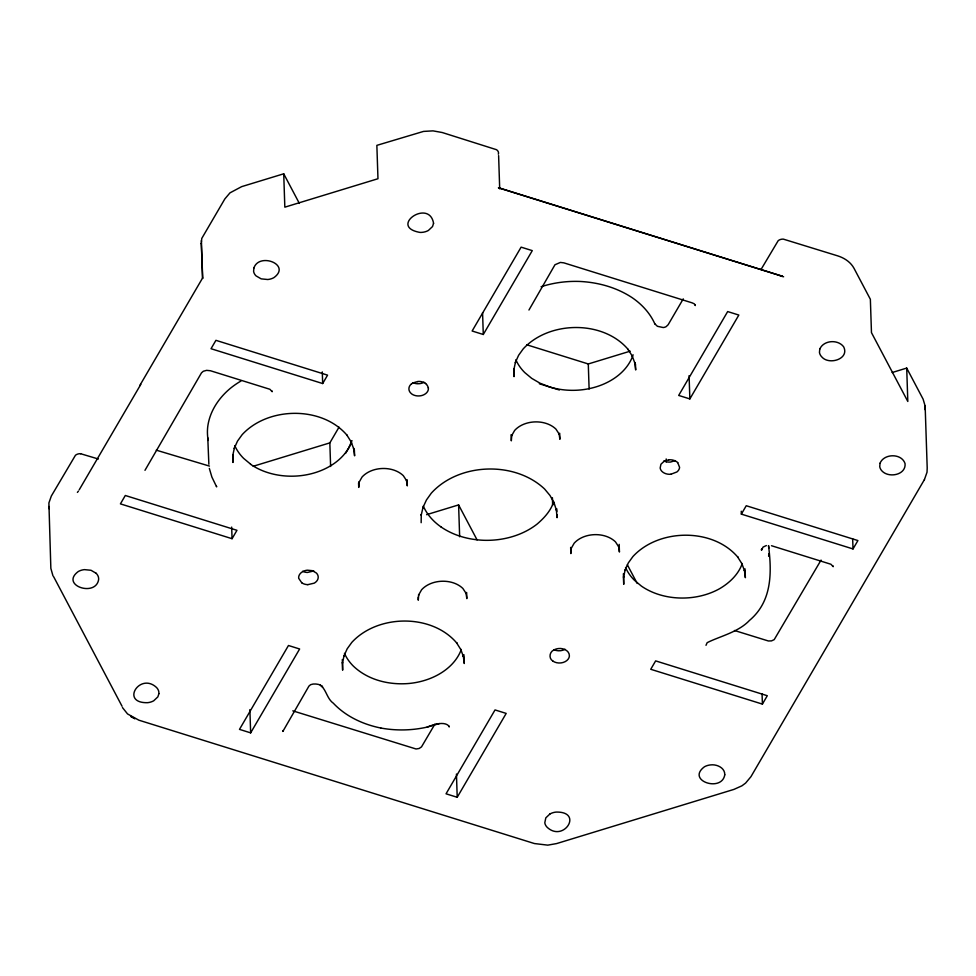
<?xml version="1.0" encoding="UTF-8"?>
<svg xmlns="http://www.w3.org/2000/svg" width="976" height="976" viewBox="0 0 976 976"><rect width="100%" height="100%" fill="white"/><g stroke="black" fill="none" stroke-linecap="round" stroke-linejoin="round"><path stroke-width="1.46" d="M421.156 522.697L421.266 514.547L421.193 515.23L423.072 507.154M52.997 575.95L50.85 568.374L48.898 502.945L51.325 496.04L75.433 455.292A6.185 4.599 -1.9 0 1 80.63 453.706M925.053 409.639L925.15 406.077L923.113 399.16L906.704 368.086L892.149 372.527M234.411 447.825L232.776 455.475L232.849 454.767L232.959 462.465L232.776 456.39M344.089 655.53L342.454 663.168L342.527 662.472L342.637 670.17L342.308 659.532M515.511 361.998L513.876 369.636L513.937 368.94L514.047 376.638L513.864 370.563M625.189 569.703L623.542 577.341L623.615 576.645L623.725 584.343L623.396 573.705M498.333 154.196L498.504 153.5A6.185 4.599 -1.9 0 0 496.491 149.694L442.25 132.529L433.015 130.869L423.511 131.418L376.858 145.363L377.968 178.73L284.833 207.168L283.723 173.801L241.67 186.636L229.982 192.858L224.846 198.921L201.751 238.461L201.349 243.634M553.599 502.018C550.708 510.899 544.218 517.939 537.288 523.929A68.015 50.63 -1.9 0 1 483.706 540.289C468.626 539.691 453.633 535.58 441.091 527.003M351.994 440.627L348.603 448.167A61.098 45.469 -1.9 0 1 250.515 464.234M234.179 448.484L237.522 441.091L242.146 434.674C268.156 406.382 322.446 405.784 347.297 435.577L346.895 435.101L351.275 442.067M343.845 656.177L347.2 648.784L351.824 642.379C377.834 614.075 432.124 613.489 456.975 643.282L456.573 642.806L460.953 649.76M515.267 362.645L518.622 355.264L523.234 348.847C549.244 320.543 603.534 319.957 628.398 349.75L627.983 349.274L632.375 356.24M624.945 570.35L628.288 562.957L632.912 556.552C658.922 528.248 713.212 527.65 738.063 557.455L737.661 556.979L742.041 563.933M742.199 563.762C738.246 574.644 729.438 582.928 719.629 588.687A61 45.396 -1.9 0 1 641.403 586.1L634.4 580.244A61.232 45.579 -1.9 0 1 625.543 567.495M422.828 507.813L426.427 500.005L431.294 493.173C458.915 462.685 514.755 460.757 544.584 489L549.976 495.454L554.197 502.969M924.394 479.692L927.029 472.201L927.2 467.931L925.15 406.077M140.8 384.398L79.202 489.83M139.653 385.764L202.593 278.001M232.056 538.703L236.961 530.31L125.306 495.491L120.414 503.872L232.056 538.703L231.678 527.077M322.678 383.544L327.57 375.15L215.928 340.331L211.023 348.713L322.678 383.544L322.287 371.917M330.62 466.479L329.839 442.884L339.014 427.171M345.541 453.413L351.653 442.933M250.649 732.866L299.632 648.991L288.469 645.502L239.486 729.377L250.649 732.866L249.88 709.613M483.291 334.487L532.274 250.625L521.111 247.148L472.128 331.01L483.291 334.487L482.571 312.698M434.881 724.168L421.51 746.884L419.143 748.482L416.057 748.982L292.8 710.845M683.261 298.863L668.133 324.764L666.157 326.631A6.198 4.612 -1.9 0 1 663.216 327.533L657.409 326.301L654.969 323.971M761.121 269.339L778.165 240.718A6.185 4.599 -1.9 0 1 783.362 239.132L837.798 255.895C844.374 257.993 850.572 262.044 853.951 268.193L870.36 299.278L871.47 332.645L907.814 401.465L906.704 368.086M457.219 797.282L506.19 713.407L495.027 709.93L446.044 793.805L457.219 797.282L456.439 774.029M689.861 398.916L738.832 315.053L727.669 311.564L678.686 395.439L689.861 398.916L689.08 375.662M741.345 514.12L746.25 505.727L857.904 540.558L853.012 548.939L741.345 514.12L741.26 511.204M821.06 560.09L774.212 639.622L771.516 640.89L768.368 640.976L734.477 630.496M762.402 704.099L767.295 695.717L655.64 660.886L650.736 669.28L762.402 704.099L762.061 693.924M924.443 479.57L750.934 776.701L745.579 783.106L741.906 785.826L733.903 789.413L556.637 843.569L547.768 845.143L534.409 843.545L138.86 720.178L127.551 713.944L122.439 707.539M78.434 491.135L77.397 492.392M549.939 813.96L545.804 817.876L544.803 822.768A12.773 9.504 -1.9 0 0 547.207 827.331C563.799 842.776 583.697 811.41 556.113 812.081A12.773 9.504 -1.9 0 0 549.927 813.984M411.604 383.788L412.885 382.934M664.083 461.282L660.923 464.259L660.179 467.98A9.577 7.125 -1.9 0 0 662.009 471.457L663.131 472.384A9.784 7.283 -1.9 0 0 670.89 474.251M675.233 460.599L670.536 462.038A9.784 7.283 -1.9 0 1 664.058 460.965M313.821 570.96L307.428 572.448A9.784 7.283 -1.9 0 1 302.645 571.314M253.223 466.272L329.839 442.884M526.711 344.772L588.284 363.963L630.203 351.165M426.585 514.681L458.598 504.909L477.069 539.887M766.367 545.547L763.061 547.072L761.548 550.122M427.268 727.059L427.11 727.108C411.945 730.536 396.158 730.841 380.86 728.035L380.677 727.998M439.395 723.545L427.11 727.108C433.344 724.643 443.763 721.069 448.667 725.778L449.204 726.974L449.094 726.278M670.939 474.238L676.917 471.945A9.784 7.283 -1.9 0 0 679.589 467.358L677.722 462.624M417.582 381.494L419.277 381.433A9.784 7.283 -1.9 0 1 425.365 383.312M668.792 459.842L670.488 459.781A9.784 7.283 -1.9 0 1 677.71 462.587M307.83 584.648L314.223 583.16A9.784 7.283 -1.9 0 0 318.188 577.719L318.152 576.45A9.577 7.125 -1.9 0 0 316.309 572.973L312.381 570.679L307.391 570.191A9.577 7.125 -1.9 0 0 302.682 571.631L301.413 572.485A9.784 7.283 -1.9 0 0 298.693 578.317L301.73 582.745M209.45 466.089L156.282 450.168M780.361 276.001L783.618 276.781M782.654 276.367L498.394 187.819M80.593 453.718L98.369 459.013M380.86 728.035C363.133 724.46 345.87 716.506 333.341 703.22C326.936 698.779 326.277 689.373 320.274 685.067C318.005 683.834 310.832 683.005 308.941 686.091L282.857 731.439M499.09 187.892L782.301 276.22M539.338 383.751L559.382 389.997M771.491 545.718L830.918 564.25L833.187 566.666L833.077 565.97M320.274 685.067L322.605 686.933L321.604 685.774M499.309 188.014L499.7 188.88L498.614 155.635M96.173 573.29L91.012 570.277L84.461 569.63A12.773 9.504 -1.9 0 0 78.287 571.521C59.719 585.283 95.855 597.556 98.637 579.476A12.773 9.504 -1.9 0 0 96.136 573.278M250.661 464.21L243.634 458.378A61.232 45.579 -1.9 0 1 234.777 445.629M425.39 383.348L426.512 384.276M552.928 661.081C548.5 658.568 549.39 651.895 553.892 649.979A9.577 7.125 -1.9 0 1 558.601 648.54C563.262 647.93 569.594 650.638 569.398 656.055A9.784 7.283 -1.9 0 1 563.189 662.46A9.784 7.283 -1.9 0 1 552.88 661.106M202.532 278.221L201.337 242.841L202.715 278.416M627.324 564.726L637.218 583.465M283.723 173.801L299.351 203.398M53.595 576.621L122.049 706.246M741.772 563.323L744.481 570.716L744.371 570.033L745.371 577.682L745.017 568.849M632.094 355.618L634.815 363.011L634.693 362.34L635.693 369.977L635.461 364.085M460.672 649.15L463.393 656.543L463.283 655.86L464.271 663.509L463.917 654.676M351.006 441.457L353.715 448.838L353.605 448.167L354.605 455.816L354.361 449.924M553.904 502.335L556.418 510.253L556.308 509.57L557.064 517.683L556.942 514.681M209.328 468.419L211.89 477.069L216.635 486.878L216.513 486.182M48.8 506.507L49.239 508.85M695.205 304.854L695.302 305.549L694.4 303.914L692.24 302.889L563.835 262.849L560.383 262.434L554.978 264.74L528.955 310.026M272.048 390.998L272.158 391.693L269.888 389.278L210.462 370.746L206.631 370.355L203.337 371.246L201.495 372.844L144.973 470.334M208.864 464.247L207.778 437.809M556.71 508.667L556.832 511.668M852.67 538.764L853.012 548.939M666.193 458.952L666.291 461.855M619.187 544.352L619.431 552.038L618.601 546.462L618.894 547.097L615.466 541.851C604.961 531.713 584.038 532.359 574.193 543.168L571.082 548.622L571.326 547.975L570.85 553.587L570.655 547.414M588.284 363.963L589.114 389.046M559.687 433.246L559.895 439.285L559.065 433.71L559.358 434.344L555.93 429.098C545.425 418.96 524.502 419.607 514.657 430.416L511.546 435.869L511.79 435.223L511.314 440.835L511.119 434.662M552.416 497.723L552.66 505.3M466.638 592.456L466.833 598.63L466.003 593.054L466.296 593.689L462.868 588.443C452.364 578.304 431.453 578.951 421.595 589.76L418.497 595.214L418.741 594.567L418.265 600.179L418.155 597.153M458.598 504.909L459.659 536.763M428.342 387.753L428.391 389.021A9.784 7.283 -1.9 0 1 425.707 393.609L424.426 394.45A9.577 7.125 -1.9 0 1 419.729 395.89L418.033 395.951A9.784 7.283 -1.9 0 1 411.872 394.06L410.798 393.108A9.577 7.125 -1.9 0 1 408.968 389.631L408.932 388.375A9.784 7.283 -1.9 0 1 411.543 383.763M407.102 479.692L407.297 485.877L406.467 480.302L406.76 480.936L403.332 475.69C392.828 465.552 371.917 466.199 362.059 477.02L358.961 482.461L359.205 481.815L358.729 487.427L358.57 482.9M706.002 645.319L707.149 642.684C719.251 636.474 738.429 632.228 749.47 620.419C772.138 601.362 771.931 572.717 768.515 545.584A85.266 63.464 -1.9 0 1 768.771 548.244M541.082 286.737A85.266 63.464 -1.9 0 1 580.427 281.478C598.617 282.467 616.698 287.517 632.009 297.57A85.266 63.464 -1.9 0 1 654.859 323.934M633.107 354.8A61 45.396 -1.9 0 1 580.561 389.949A61.098 45.469 -1.9 0 1 549.354 386.874L540.045 383.214L531.749 378.383L524.734 372.551A61 45.396 -1.9 0 1 515.865 359.778M461.245 649.613A61 45.396 -1.9 0 1 409.151 683.468C389.278 685.213 368.013 680.138 353.312 666.071A61.073 45.457 -1.9 0 1 344.455 653.334M441.14 527.016A68.015 50.63 -1.9 0 1 423.328 506.08M307.782 584.661A9.784 7.283 -1.9 0 1 301.669 582.757M768.82 553.599A85.266 63.464 -1.9 0 1 768.624 556.271M663.985 461.453A9.577 7.125 -1.9 0 1 668.694 460.013M424.023 382.25A9.577 7.125 -1.9 0 1 419.314 383.69L417.618 383.751A9.784 7.283 -1.9 0 1 412.848 382.616M413.007 383.178A9.577 7.125 -1.9 0 1 417.716 381.738M426.402 384.446A9.577 7.125 -1.9 0 1 428.244 387.923M208.181 440.457A85.266 63.464 -1.9 0 1 207.681 427.134C209.535 411.713 218.539 398.159 230.312 388.375A85.266 63.464 -1.9 0 1 240.926 381.043M565.031 649.308A9.772 7.283 -1.9 0 1 553.843 649.662M201.471 241.56A6.198 4.612 -1.9 0 1 201.263 240.779M282.833 730.658L282.772 731.353L282.93 730.56M761.536 549.354L761.463 550.049L761.634 549.281M158.905 693.643L157.856 696.876L153.708 700.792A12.773 9.504 -1.9 0 1 147.547 702.683C119.963 703.342 139.861 671.976 156.453 687.433A12.773 9.504 -1.9 0 1 158.844 692.008L158.905 693.643M433.564 223.321L432.527 226.554L428.379 230.47A12.749 9.492 -1.9 0 1 420.022 232.422C387.96 226.798 429.245 197.957 433.564 223.321M724.765 774.761C721.972 792.671 685.847 780.678 704.416 766.794A12.773 9.504 -1.9 0 1 710.589 764.916C716.677 764.098 725.022 767.697 724.765 774.761M819.755 349.127L819.462 352.446A12.773 9.504 -1.9 0 0 821.877 356.996C829.063 365.378 849.754 358.985 843.654 346.809C837.981 339.16 823.549 340.087 819.755 349.127M253.894 267.997L253.601 271.304A12.773 9.504 -1.9 0 0 256.017 275.866L261.19 278.868L267.741 279.514A12.773 9.504 -1.9 0 0 273.902 277.635C291.678 264.764 259.213 252.052 253.894 267.997M880.023 463.271L879.742 466.577A12.773 9.504 -1.9 0 0 882.145 471.14C888.953 478.228 906.07 475.019 905.069 463.649C901.775 453.132 883.988 453.315 880.023 463.271M134.834 718.629L130.784 716.396L134.834 718.629"/></g></svg>
